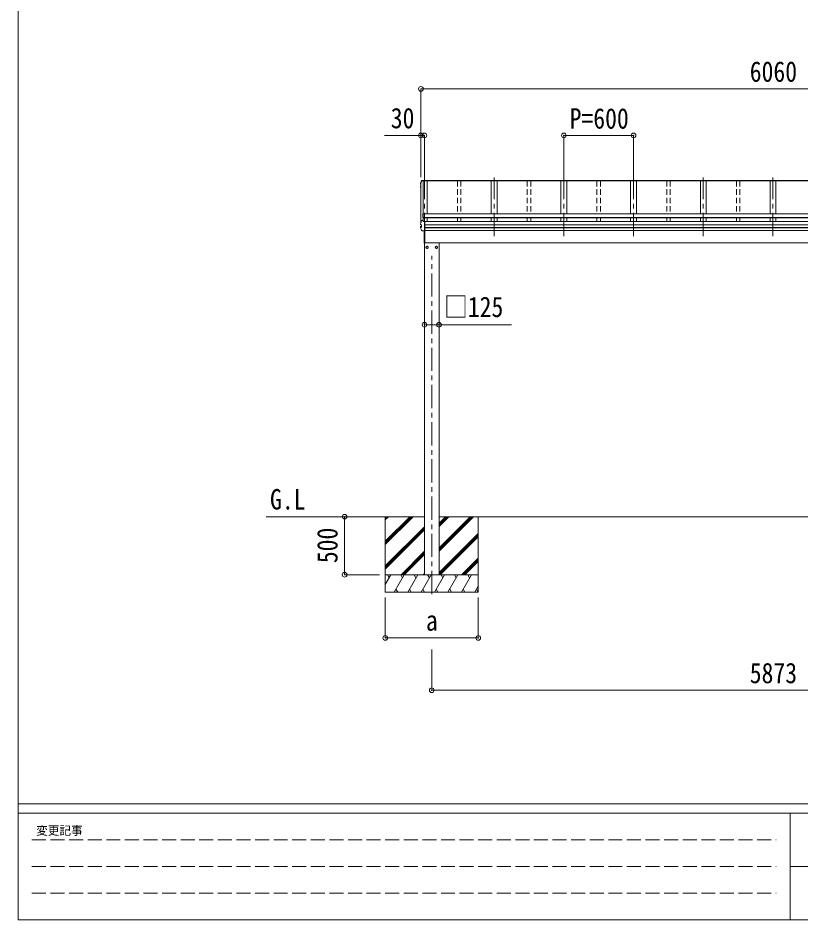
# Model space of a CAD drawing. Units: millimetres at full size, sheet at 1:40. Extents: x -11243 to 11243, y -7760 to 7760.
# Drawn here: x -11243 to -4505, y -7760 to 0 of the extents above; entities that cross this region are included whole.
import ezdxf
from ezdxf.enums import TextEntityAlignment as Align

# ---------------------------------------------------------------- set-up
doc = ezdxf.new("R2010")
doc.units = ezdxf.units.MM
doc.header["$LTSCALE"] = 40
doc.header["$PDMODE"] = 32
doc.header["$PDSIZE"] = 40
for name, pattern in [('CHAIN1', [8, 5, -1, 1, -1]), ('DASHED1', [1.8, 1.2, -0.6]), ('DASHED3', [4, 3, -1])]:
    doc.linetypes.add(name, pattern=pattern)
for name, color, linetype, lineweight in [('0-3_ELV2', 7, 'Continuous', 9), ('0-6_OTH_LINE', 6, 'Continuous', 9), ('F-0_240', 7, 'Continuous', 9)]:
    doc.layers.add(name, color=color, linetype=linetype, lineweight=lineweight)
doc.styles.add('ＭＳ ゴシック', font='')
doc.styles.get('ＭＳ ゴシック').set_extended_font_data('MS Gothic')

msp = doc.modelspace()

# ---------------------------------------------------------------- linework, layer by layer
at = {"layer": '0-3_ELV2', "color": 6}
for p, q in [((-7776.08, -609.47), (-7776.08, -1368.47)), ((-7776.08, -1009.47), (-8089.42, -1009.47)), ((-7776.08, -1009.47), (-7776.08, -1368.47)), ((-7746.08, -1009.47), (-7746.08, -1368.47)), ((-5946.08, -1009.47), (-6546.08, -1009.47)), ((-6546.08, -1009.47), (-6546.08, -1368.47)), ((-5946.08, -1009.47), (-5946.08, -1368.47)), ((-7620.08, -2639.29), (-7745.08, -2639.29)), ((-7620.08, -2639.29), (-6996.61, -2639.29)), ((-8432.58, -4290.3), (-8133.58, -4290.3)), ((-8432.58, -4790.3), (-8133.58, -4790.3)), ((-8082.58, -5333.84), (-8082.58, -4984.84)), ((-7682.58, -5783.84), (-7682.58, -5433.84))]:
    msp.add_line(p, q, dxfattribs=at)
at = {"layer": '0-3_ELV2', "color": 4}
for p, q in [((-7770.43, -1396.87), (-7770.18, -1396.69)), ((-7770.18, -1396.69), (-7769.9, -1396.56)), ((-7769.9, -1396.56), (-7769.64, -1396.48)), ((-7769.64, -1396.48), (-7769.4, -1396.44)), ((-7769.4, -1396.44), (-7769.17, -1396.42)), ((-7769.17, -1396.42), (-7768.92, -1396.4)), ((-7768.92, -1396.4), (-7768.63, -1396.39)), ((-7768.63, -1396.39), (-7768.32, -1396.38)), ((-7768.32, -1396.38), (-7768.01, -1396.38)), ((-7768.09, -1396.39), (-7768.09, -1396.38)), ((-7768.09, -1396.39), (-7768.09, -1396.39)), ((-7768.09, -1396.39), (-7743.08, -1396.39)), ((-7743.08, -1400.74), (-7743.08, -1396.39)), ((-7778.5, -1453.35), (-7778.5, -1449.29)), ((-7777, -1457.32), (-7778.41, -1453.83)), ((-7778.36, -1423.96), (-7778.4, -1424.22)), ((-7778.4, -1424.22), (-7778.4, -1424.27)), ((-7778.4, -1428.32), (-7778.4, -1424.27)), ((-7776.08, -1451.81), (-7777.45, -1452.08)), ((-7777.35, -1429.59), (-7776.08, -1429.83)), ((-7776.08, -1459.55), (-7777, -1457.32)), ((-7776.08, -1447.72), (-7776.92, -1447.82)), ((-7776.92, -1447.82), (-7776.92, -1447.82)), ((-7776.08, -1453.34), (-7776.92, -1453.5)), ((-7776.08, -1428.31), (-7776.85, -1428.16)), ((-7776.08, -1427.96), (-7776.77, -1427.83)), ((-7776.08, -1425.01), (-7776.08, -1761.79)), ((-7770.95, -1397.66), (-7770.83, -1397.37)), ((-7770.83, -1397.37), (-7770.65, -1397.1)), ((-7770.65, -1397.1), (-7770.43, -1396.87)), ((-7721.08, -1401.65), (-7769.52, -1401.65)), ((-7743.08, -1398.91), (-7757.28, -1398.91)), ((-7757.06, -1401.5), (-7757.06, -1401.15)), ((-7756.98, -1401.65), (-7756.98, -1744.99)), ((-7746.08, -1401.41), (-7756.91, -1401.41)), ((-7756.38, -1401.65), (-7756.38, -1748.94)), ((-7746.08, -1400.41), (-7746.08, -1401.41)), ((-7743.08, -1400.41), (-7746.08, -1400.41)), ((-1746.08, -1400.74), (-7746.08, -1400.74)), ((-1746.08, -1401.64), (-7746.08, -1401.64)), ((-1749.08, -1398.47), (-7743.08, -1398.47)), ((-7721.08, -1401.56), (-7721.08, -1685.82)), ((-7171.08, -1401.56), (-7171.08, -1685.82)), ((-7121.08, -1401.56), (-7121.08, -1685.82)), ((-6571.03, -1401.56), (-6571.03, -1685.82)), ((-6521.03, -1401.56), (-6521.03, -1685.82)), ((-5971.08, -1401.56), (-5971.08, -1685.82)), ((-5921.08, -1401.56), (-5921.08, -1685.82)), ((-5371.08, -1401.56), (-5371.08, -1685.82)), ((-5321.08, -1401.56), (-5321.08, -1685.82)), ((-4771.08, -1401.56), (-4771.08, -1685.82)), ((-4721.08, -1401.56), (-4721.08, -1685.82)), ((-7758.18, -1685.79), (-7758.18, -1715.25)), ((-7736.18, -1683.79), (-7756.18, -1683.79)), ((-7736.18, -1685.33), (-7756.18, -1685.33)), ((-7756.18, -1719.84), (-7756.18, -1685.33)), ((-1735.98, -1685.95), (-7756.18, -1685.95)), ((-7736.18, -1683.79), (-7736.18, -1685.95)), ((-7778.36, -1770.67), (-7778.4, -1770.93)), ((-7778.4, -1770.93), (-7778.4, -1770.98)), ((-7778.4, -1778.36), (-7778.4, -1770.98)), ((-7778.4, -1778.31), (-7778.36, -1778.05)), ((-7778.4, -1778.4), (-7778.4, -1778.31)), ((-7778.33, -1778.79), (-7778.38, -1778.4)), ((-7778.15, -1779.13), (-7778.33, -1778.79)), ((-7777.89, -1779.4), (-7778.15, -1779.13)), ((-7777.61, -1779.57), (-7777.89, -1779.4)), ((-7777.38, -1779.67), (-7777.61, -1779.57)), ((-7777.57, -1778.48), (-7777.52, -1778.16)), ((-7777.56, -1778.81), (-7777.57, -1778.48)), ((-7777.5, -1779.12), (-7777.56, -1778.81)), ((-7777.37, -1779.4), (-7777.5, -1779.12)), ((-7777.13, -1779.74), (-7777.38, -1779.67)), ((-7777.21, -1779.62), (-7777.37, -1779.4)), ((-7777, -1779.76), (-7777.21, -1779.62)), ((-7776.85, -1779.82), (-7777.13, -1779.74)), ((-7776.77, -1779.84), (-7777, -1779.76)), ((-7770.52, -1780.61), (-7776.77, -1779.84)), ((-7776.77, -1779.84), (-7776.77, -1779.84)), ((-7771.1, -1780.62), (-7771.13, -1780.53)), ((-7771.08, -1780.74), (-7771.1, -1780.62)), ((-7771.08, -1780.74), (-7771.08, -1799.95)), ((-7770.52, -1780.61), (-7770.51, -1780.61)), ((-7770.51, -1780.61), (-7770.43, -1780.63)), ((-7770.43, -1780.63), (-7770.36, -1780.68)), ((-7770.36, -1780.68), (-7770.3, -1780.76)), ((-7770.3, -1780.76), (-7770.25, -1780.86)), ((-7770.25, -1780.86), (-7770.22, -1780.97)), ((-7770.22, -1780.97), (-7770.21, -1781.08)), ((-7769.33, -1742.66), (-7757.28, -1742.66)), ((-7756.18, -1715.25), (-7758.18, -1715.25)), ((-7757.06, -1744.16), (-7757.28, -1742.66)), ((-7757.28, -1749.29), (-7757.28, -1742.66)), ((-7743.08, -1749.29), (-7757.28, -1749.29)), ((-7757.06, -1744.16), (-7757.06, -1744.51)), ((-7756.33, -1749.29), (-7757.06, -1744.51)), ((-7756.91, -1749.29), (-7756.91, -1745.61)), ((-7756.35, -1749.29), (-7756.91, -1745.61)), ((-1735.98, -1714.99), (-7756.18, -1714.99)), ((-1735.98, -1716.73), (-7756.18, -1716.73)), ((-1735.98, -1719.84), (-7756.18, -1719.84)), ((-7743.08, -1831.71), (-7743.08, -1749.29)), ((-1749.08, -1751.47), (-7743.08, -1751.47)), ((-1749.08, -1777.99), (-7743.08, -1777.99)), ((-1749.08, -1778.88), (-7743.08, -1778.88)), ((-7721.08, -1717.8), (-7721.08, -1751.47)), ((-7171.08, -1719.84), (-7171.08, -1751.47)), ((-7121.08, -1719.84), (-7121.08, -1751.47)), ((-6571.03, -1719.84), (-6571.03, -1751.47)), ((-6521.03, -1719.84), (-6521.03, -1751.47)), ((-5971.08, -1719.84), (-5971.08, -1751.47)), ((-5921.08, -1719.84), (-5921.08, -1751.47)), ((-5371.08, -1719.84), (-5371.08, -1751.47)), ((-5321.08, -1719.84), (-5321.08, -1751.47)), ((-4771.08, -1719.84), (-4771.08, -1751.47)), ((-4721.08, -1719.84), (-4721.08, -1751.47)), ((-7778.5, -1803.4), (-7778.5, -1796.01)), ((-7778.5, -1803.56), (-7778.5, -1803.39)), ((-7778.47, -1803.74), (-7778.5, -1803.56)), ((-7778.39, -1803.9), (-7778.47, -1803.74)), ((-7778.41, -1803.88), (-7775.55, -1810.7)), ((-7777.72, -1803.41), (-7777.67, -1803.05)), ((-7777.69, -1803.77), (-7777.72, -1803.41)), ((-7777.6, -1804.1), (-7777.69, -1803.77)), ((-7777.67, -1803.05), (-7777.56, -1802.72)), ((-7777.56, -1802.72), (-7777.39, -1802.44)), ((-7777.45, -1794.74), (-7771.49, -1793.58)), ((-7777.39, -1802.44), (-7777.17, -1802.24)), ((-7777.17, -1802.24), (-7776.92, -1802.12)), ((-7776.92, -1802.12), (-7770.52, -1800.42)), ((-7776.92, -1802.12), (-7776.92, -1802.12)), ((-7775.55, -1810.7), (-7772.61, -1817.43)), ((-7772.61, -1817.43), (-7769.57, -1824.08)), ((-7770.51, -1800.42), (-7770.52, -1800.42)), ((-7770.51, -1800.42), (-7770.43, -1800.39)), ((-7770.43, -1800.39), (-7770.36, -1800.33)), ((-7770.36, -1800.33), (-7770.3, -1800.24)), ((-7770.3, -1800.24), (-7770.25, -1800.14)), ((-7770.25, -1800.14), (-7770.22, -1800.02)), ((-7770.22, -1800.02), (-7770.21, -1799.9)), ((-7769.57, -1824.08), (-7766.44, -1830.64)), ((-7766.28, -1830.93), (-7766.46, -1830.59)), ((-7766.02, -1831.21), (-7766.28, -1830.93)), ((-7765.71, -1831.43), (-7766.02, -1831.21)), ((-7765.38, -1831.57), (-7765.71, -1831.43)), ((-7765.07, -1831.64), (-7765.38, -1831.57)), ((-7764.79, -1831.67), (-7765.07, -1831.64)), ((-7764.48, -1831.69), (-7764.79, -1831.67)), ((-7764.13, -1831.7), (-7764.48, -1831.69)), ((-7763.75, -1831.71), (-7764.13, -1831.7)), ((-7743.08, -1831.71), (-7763.73, -1831.71)), ((-7748.08, -1935.9), (-7748.08, -1831.71)), ((-7747.58, -1936.3), (-7747.58, -1831.71)), ((-1749.08, -1802.1), (-7743.08, -1802.1)), ((-1749.08, -1804.03), (-7743.08, -1804.03)), ((-1749.08, -1829.06), (-7743.08, -1829.06)), ((-7741.08, -1829.06), (-7741.08, -1933.9)), ((-7747.58, -1936.3), (-7747.59, -1936.36)), ((-7747.59, -1936.36), (-7747.59, -1936.4)), ((-7747.59, -1936.4), (-7747.59, -1936.4)), ((-7747.59, -1936.4), (-7747.58, -1936.4)), ((-7747.58, -1936.3), (-7747.58, -1936.3)), ((-7747.58, -1936.4), (-7746.08, -1936.4)), ((-7746.08, -1936.4), (-7746.08, -1933.9)), ((-7746.08, -1933.9), (-7741.08, -1933.9)), ((-1865.38, -1935.3), (-7746.08, -1935.3)), ((-7745.08, -1935.3), (-7745.08, -4790.3)), ((-7620.08, -4790.3), (-7620.08, -1935.3)), ((-7722.58, -1962.48), (-7731.08, -1967.39)), ((-7731.08, -1967.39), (-7731.08, -1977.21)), ((-7731.08, -1977.21), (-7722.58, -1982.11)), ((-7714.08, -1967.39), (-7722.58, -1962.48)), ((-7722.58, -1982.11), (-7714.08, -1977.21)), ((-7713.99, -1972.05), (-7714.09, -1972.05)), ((-7713.99, -1972.55), (-7714.09, -1972.55)), ((-7714.08, -1977.21), (-7714.08, -1967.39)), ((-7651.18, -1972.05), (-7651.08, -1972.05)), ((-7651.18, -1972.55), (-7651.08, -1972.55)), ((-7651.08, -1967.39), (-7642.58, -1962.48)), ((-7651.08, -1977.21), (-7651.08, -1967.39)), ((-7642.58, -1982.11), (-7651.08, -1977.21)), ((-7642.58, -1962.48), (-7634.08, -1967.39)), ((-7634.08, -1977.21), (-7642.58, -1982.11)), ((-7634.08, -1967.39), (-7634.08, -1977.21))]:
    msp.add_line(p, q, dxfattribs=at)
at = {"layer": '0-3_ELV2', "color": 5, "linetype": 'CHAIN1'}
for p, q in [((-7746.03, -1877.3), (-7746.03, -1373.12)), ((-7146.08, -1877.3), (-7146.08, -1373.12)), ((-6546.08, -1877.3), (-6546.08, -1373.12)), ((-5946.08, -1877.3), (-5946.08, -1373.12)), ((-5346.08, -1877.3), (-5346.08, -1373.12)), ((-4746.08, -1877.3), (-4746.08, -1373.12)), ((-7682.58, -4956.82), (-7682.58, -2044.73))]:
    msp.add_line(p, q, dxfattribs=at)
at = {"layer": '0-3_ELV2', "color": 4, "linetype": 'DASHED1'}
for p, q in [((-7461.08, -1401.56), (-7461.08, -1685.95)), ((-7431.08, -1401.56), (-7431.08, -1685.95)), ((-6861.08, -1401.56), (-6861.08, -1685.95)), ((-6831.08, -1401.56), (-6831.08, -1685.95)), ((-6261.08, -1401.56), (-6261.08, -1685.95)), ((-6231.08, -1401.56), (-6231.08, -1685.95)), ((-5661.08, -1401.56), (-5661.08, -1685.95)), ((-5631.08, -1401.56), (-5631.08, -1685.95)), ((-5061.08, -1401.56), (-5061.08, -1685.95)), ((-5031.08, -1401.56), (-5031.08, -1685.95)), ((-7461.08, -1719.84), (-7461.08, -1751.47)), ((-7431.08, -1719.84), (-7431.08, -1751.47)), ((-6861.08, -1719.84), (-6861.08, -1751.47)), ((-6831.08, -1719.84), (-6831.08, -1751.47)), ((-6261.08, -1719.84), (-6261.08, -1751.47)), ((-6231.08, -1719.84), (-6231.08, -1751.47)), ((-5661.08, -1719.84), (-5661.08, -1751.47)), ((-5631.08, -1719.84), (-5631.08, -1751.47)), ((-5061.08, -1719.84), (-5061.08, -1751.47)), ((-5031.08, -1719.84), (-5031.08, -1751.47))]:
    msp.add_line(p, q, dxfattribs=at)
at = {"layer": '0-3_ELV2'}
for p, q in [((-7745.08, -4290.3), (-9106.19, -4290.3)), ((-8082.58, -4303.54), (-8069.34, -4290.3)), ((-8082.58, -4317.68), (-8055.2, -4290.3)), ((-8082.58, -4529.81), (-7843.07, -4290.3)), ((-8082.58, -4515.67), (-7857.21, -4290.3)), ((-8082.58, -4501.53), (-7871.35, -4290.3)), ((-8082.58, -4290.3), (-8082.58, -4940.3)), ((-7620.08, -4347.39), (-7562.99, -4290.3)), ((-7620.08, -4361.54), (-7548.84, -4290.3)), ((-7620.08, -4375.68), (-7534.7, -4290.3)), ((-7620.08, -4573.67), (-7336.71, -4290.3)), ((-7620.08, -4559.52), (-7350.85, -4290.3)), ((-7620.08, -4587.81), (-7322.57, -4290.3)), ((-1872.08, -4290.3), (-7620.08, -4290.3)), ((-7282.58, -4290.3), (-7282.58, -4940.3)), ((-8082.58, -4713.66), (-7745.08, -4376.16)), ((-8082.58, -4727.8), (-7745.08, -4390.3)), ((-8082.58, -4741.94), (-7745.08, -4404.44)), ((-7620.08, -4771.66), (-7282.58, -4434.16)), ((-7620.08, -4785.8), (-7282.58, -4448.3)), ((-7610.44, -4790.3), (-7282.58, -4462.44)), ((-7947.09, -4790.3), (-7745.08, -4588.29)), ((-7932.95, -4790.3), (-7745.08, -4602.43)), ((-7918.81, -4790.3), (-7745.08, -4616.57)), ((-7426.59, -4790.3), (-7282.58, -4646.29)), ((-7412.45, -4790.3), (-7282.58, -4660.43)), ((-7398.31, -4790.3), (-7282.58, -4674.57)), ((-8082.58, -4874.13), (-8034.18, -4790.3)), ((-7282.58, -4790.3), (-8082.58, -4790.3)), ((-8049.19, -4816.28), (-8064.19, -4790.3)), ((-8005.32, -4940.3), (-7918.72, -4790.3)), ((-7933.72, -4816.28), (-7948.72, -4790.3)), ((-7889.85, -4940.3), (-7803.25, -4790.3)), ((-7818.25, -4816.28), (-7833.25, -4790.3)), ((-7774.38, -4940.3), (-7687.78, -4790.3)), ((-7756.68, -4790.3), (-7745.08, -4778.71)), ((-7702.78, -4816.28), (-7717.78, -4790.3)), ((-7658.91, -4940.3), (-7572.3, -4790.3)), ((-7587.31, -4816.28), (-7602.31, -4790.3)), ((-7543.44, -4940.3), (-7456.83, -4790.3)), ((-7486.84, -4790.3), (-7471.83, -4816.28)), ((-7427.97, -4940.3), (-7341.36, -4790.3)), ((-7356.36, -4816.28), (-7371.37, -4790.3)), ((-7312.5, -4940.3), (-7282.58, -4888.49)), ((-8082.58, -4940.3), (-7282.58, -4940.3)), ((-7990.32, -4914.32), (-7975.32, -4940.3)), ((-7874.85, -4914.32), (-7859.85, -4940.3)), ((-7759.38, -4914.32), (-7744.38, -4940.3)), ((-7643.91, -4914.32), (-7628.91, -4940.3)), ((-7528.44, -4914.32), (-7513.44, -4940.3)), ((-7412.97, -4914.32), (-7397.97, -4940.3)), ((-7297.5, -4914.32), (-7282.58, -4940.15))]:
    msp.add_line(p, q, dxfattribs=at)
at = {"layer": '0-3_ELV2', "color": 4}
for points in [[(-7778.36, -1423.95), (-7776.04, -1415.1), (-7773.58, -1406.33), (-7770.95, -1397.67)], [(-7769.33, -1400), (-7757.28, -1400), (-7757.06, -1401.5), (-7769.48, -1401.5)], [(-7757.28, -1400), (-7757.28, -1398.91), (-7756.91, -1401.41)]]:
    msp.add_lwpolyline(points, dxfattribs=at)
at = {"layer": '0-3_ELV2', "color": 6}
msp.add_lwpolyline([(-8082.58, -5333.84), (-7282.58, -5333.84), (-7282.58, -4984.84)], dxfattribs=at)
at = {"layer": '0-3_ELV2', "color": 4}
for centre, radius in [((-7722.58, -1972.3), 10), ((-7722.58, -1972.3), 8.5), ((-7642.58, -1972.3), 10), ((-7642.58, -1972.3), 8.5)]:
    msp.add_circle(centre, radius, dxfattribs=at)
for centre, radius, start, end in [((-7777.2, -1449.29), 1.3, 100.9005, 179.9623), ((-7777.2, -1453.35), 1.3, 100.8868, 201.66215), ((-7777.1, -1428.32), 1.3, 166.2046, 259.10358), ((-7293.08, -1547.66), 499.82, 162.96047, 166.14879), ((-7313.76, -1268.78), 498.64, 201.74241, 202.00165), ((-7293.07, -1547.66), 498.32, 162.94349, 166.12469), ((-7313.76, -1268.44), 498.64, 201.78246, 202.00165), ((-7769.33, -1401.7), 1.7, 89.95676, 162.90929), ((-7756.18, -1685.79), 2, 90, 180), ((-7293.08, -1890.32), 499.82, 162.96047, 166.14879), ((-7769.33, -1744.36), 1.7, 89.95676, 162.90929), ((-7777.2, -1796.01), 1.3, 100.9005, 179.9623), ((-7771.58, -1793.09), 0.499, 280.91518, 359.94761), ((-7747.58, -1935.9), 0.5, 180, 269.5), ((-7735.44, -1921.23), 12.15, 179.0404, 180.9596), ((-7722.58, -1972.3), 8.6, 171.25399, 188.74601), ((-7722.58, -1972.3), 8.6, 111.25399, 128.74601), ((-7722.58, -1972.3), 8.6, 231.25399, 248.74601), ((-7722.58, -1972.3), 8.6, 51.25399, 68.74601), ((-7722.58, -1972.3), 8.6, 291.25399, 308.74601), ((-7722.58, -1972.3), 8.6, 1.66581, 8.74601), ((-7722.58, -1972.3), 8.6, 351.25399, 358.33419), ((-7642.58, -1972.3), 8.6, 171.25399, 178.33419), ((-7642.58, -1972.3), 8.6, 181.66581, 188.74601), ((-7642.58, -1972.3), 8.6, 111.25399, 128.74601), ((-7642.58, -1972.3), 8.6, 231.25399, 248.74601), ((-7642.58, -1972.3), 8.6, 51.25399, 68.74601), ((-7642.58, -1972.3), 8.6, 291.25399, 308.74601), ((-7642.58, -1972.3), 8.6, 351.25399, 8.74601)]:
    msp.add_arc(centre, radius, start, end, dxfattribs=at)
at = {"layer": '0-3_ELV2', "color": 6}
for p in [(-7776.08, -609.47), (-7776.08, -1009.47), (-7746.08, -1009.47), (-6546.08, -1009.47), (-5946.08, -1009.47), (-7745.08, -2639.29), (-7620.08, -2639.29), (-8432.58, -4290.3), (-8432.58, -4790.3), (-8082.58, -5333.84), (-7282.58, -5333.84), (-7682.58, -5783.84)]:
    msp.add_point(p, dxfattribs=at)
at = {"layer": '0-6_OTH_LINE'}
for p, q in [((-7776.08, -609.47), (-1716.08, -609.47)), ((-7746.08, -1009.47), (-7776.08, -1009.47)), ((-8432.58, -4790.3), (-8432.58, -4290.3)), ((-7682.58, -5783.84), (-1809.58, -5783.84))]:
    msp.add_line(p, q, dxfattribs=at)
at = {"layer": 'F-0_240', "color": 5}
for p, q in [((-11242.74, 7760), (-11242.74, -7760)), ((-11242.74, -6760), (10677.26, -6760)), ((-11242.74, -6840), (7121.58, -6840)), ((-4598.42, -6840), (-4598.42, -7760)), ((-4598.42, -7300), (3601.58, -7300)), ((-11242.74, -7760), (10677.26, -7760))]:
    msp.add_line(p, q, dxfattribs=at)
at = {"layer": 'F-0_240', "color": 4, "linetype": 'DASHED3'}
for p, q in [((-11122.75, -7070), (-4718.42, -7070)), ((-11122.75, -7300), (-4718.42, -7300)), ((-11122.75, -7530), (-4718.42, -7530))]:
    msp.add_line(p, q, dxfattribs=at)

# ---------------------------------------------------------------- texts
at = {"layer": '0-3_ELV2', "style": 'ＭＳ ゴシック', "width": 0.85}
for s, p in [('6060', (-4946.08, -601.47)), ('30', (-8035.24, -1001.37)), ('P=600', (-6496.08, -1004.47)), ('□125', (-7576.16, -2625.92)), ('G.L', (-9074.07, -4281.44)), ('a', (-7732.58, -5323.84)), ('5873', (-4946.08, -5775.84))]:
    msp.add_text(s, height=176, dxfattribs=at).set_placement(p, align=Align.BOTTOM_LEFT)
msp.add_text('500', height=176, rotation=90, dxfattribs=at).set_placement((-8440.58, -4690.3), align=Align.BOTTOM_LEFT)
at = {"layer": 'F-0_240', "style": 'ＭＳ ゴシック'}
msp.add_text('変更記事', height=73.31, dxfattribs=at).set_placement((-11086.44, -7050), align=Align.BOTTOM_LEFT)

doc.saveas('drawing.dxf')
